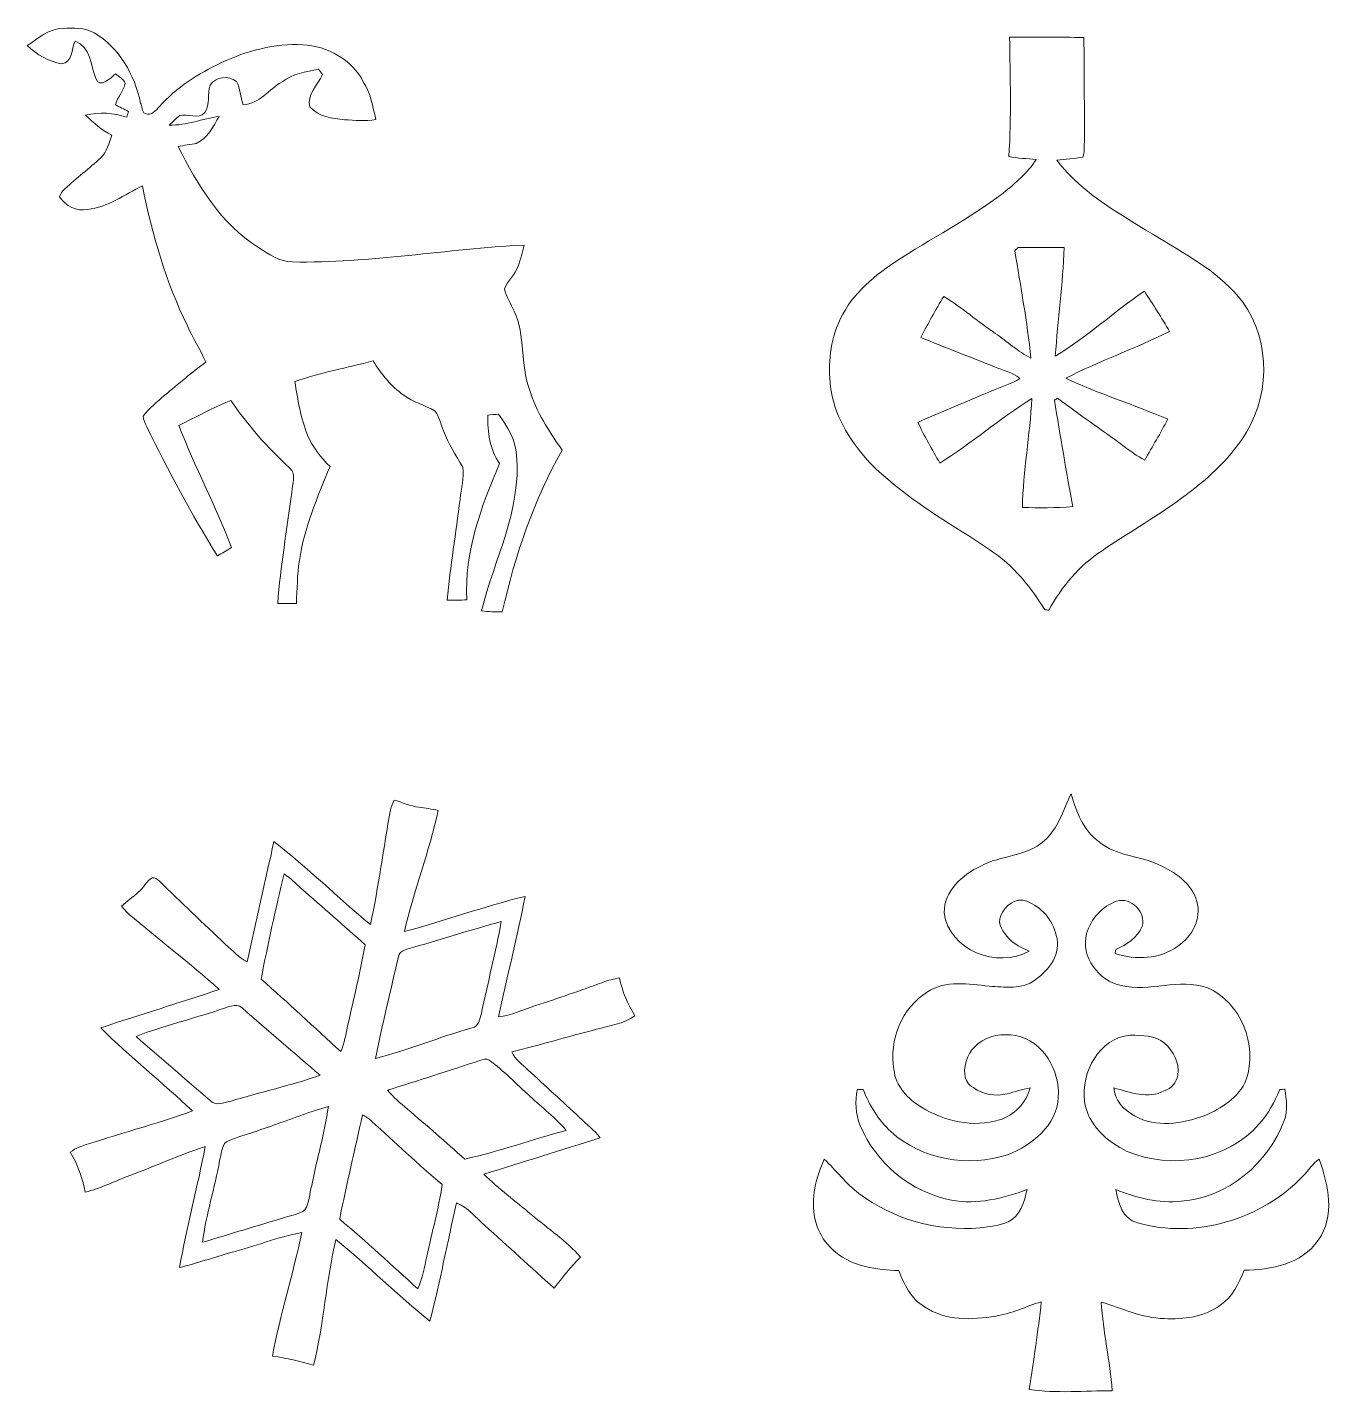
# Model space of a CAD drawing. Header units: centimetres. Extents: x -15.5 to 15.7, y -16.3 to 16.3.
import ezdxf

# ---------------------------------------------------------------- set-up
doc = ezdxf.new("R2010")
doc.units = ezdxf.units.CM
doc.header["$MEASUREMENT"] = 0
doc.layers.add('Layer 1', color=7, linetype='Continuous')

msp = doc.modelspace()

# ---------------------------------------------------------------- linework, layer by layer
at = {"layer": 'Layer 1', "color": 251, "lineweight": 9}
for points, knots in [([(-15.5105, 15.83892), (-15.2498, 16.00896), (-14.99086, 16.24708), (-14.65925, 16.24673), (-14.65925, 16.24673), (-14.41266, 16.25378), (-14.14208, 16.27319), (-13.92053, 16.14336), (-13.92053, 16.14336), (-13.31481, 15.79306), (-12.95145, 15.13689), (-12.80964, 14.46802), (-12.80964, 14.46802), (-12.7613, 14.40876), (-12.80082, 14.24895), (-12.69816, 14.22178), (-12.69816, 14.22178), (-12.56445, 14.15088), (-12.44345, 14.28881), (-12.36584, 14.37771), (-12.36584, 14.37771), (-11.96015, 14.83738), (-11.43415, 15.17499), (-10.88135, 15.43181), (-10.88135, 15.43181), (-10.27881, 15.71545), (-9.61417, 15.89078), (-8.9446, 15.85832), (-8.9446, 15.85832), (-8.35864, 15.82516), (-7.77585, 15.50942), (-7.50209, 14.97673), (-7.50209, 14.97673), (-7.32712, 14.70544), (-7.27314, 14.38477), (-7.20576, 14.07538), (-7.20576, 14.07538), (-7.45165, 14.02599), (-7.70494, 14.06127), (-7.95294, 14.06762), (-7.95294, 14.06762), (-8.24328, 14.10219), (-8.57419, 14.135), (-8.77315, 14.37595), (-8.77315, 14.37595), (-8.8617, 14.67052), (-8.57912, 14.89806), (-8.474, 15.14924), (-8.474, 15.14924), (-8.50645, 15.19228), (-8.53891, 15.23567), (-8.57066, 15.27906), (-8.57066, 15.27906), (-8.86946, 15.21697), (-9.1852, 15.16053), (-9.43814, 14.97743), (-9.43814, 14.97743), (-9.74999, 14.79611), (-9.97718, 14.45003), (-10.36559, 14.42569), (-10.36559, 14.42569), (-10.43932, 14.60596), (-10.42733, 14.81621), (-10.52822, 14.98414), (-10.52822, 14.98414), (-10.70426, 15.1323), (-11.02846, 15.09703), (-11.15264, 14.8963), (-11.15264, 14.8963), (-11.23201, 14.68921), (-11.14629, 14.4331), (-11.27929, 14.24436), (-11.27929, 14.24436), (-11.42675, 14.05951), (-11.68957, 14.23484), (-11.87865, 14.16816), (-11.87865, 14.16816), (-11.96932, 14.10184), (-12.04587, 14.01823), (-12.12772, 13.94203), (-12.12772, 13.94203), (-11.71849, 13.93074), (-11.33502, 14.0962), (-10.93533, 14.14982), (-10.93533, 14.14982), (-11.08208, 13.9124), (-11.21332, 13.62065), (-11.48495, 13.50494), (-11.48495, 13.50494), (-11.59185, 13.48801), (-11.80528, 13.45343), (-11.91217, 13.43615), (-11.91217, 13.43615), (-11.46097, 12.51258), (-10.89299, 11.58583), (-10.00399, 11.02668), (-10.00399, 11.02668), (-9.75599, 10.87145), (-9.49811, 10.67778), (-9.1919, 10.6806), (-9.1919, 10.6806), (-7.34264, 10.64568), (-5.51349, 10.99246), (-3.67163, 11.08277), (-3.67163, 11.08277), (-3.70691, 10.91273), (-3.75559, 10.74586), (-3.80992, 10.58076), (-3.80992, 10.58076), (-3.88295, 10.37968), (-4.0618, 10.2368), (-4.13906, 10.0389), (-4.13906, 10.0389), (-4.09779, 9.8484), (-3.97961, 9.68365), (-3.90764, 9.50409), (-3.90764, 9.50409), (-3.63353, 8.91918), (-3.76159, 8.2436), (-3.54393, 7.64283), (-3.54393, 7.64283), (-3.38482, 7.11084), (-3.07544, 6.64341), (-2.76111, 6.19186), (-2.76111, 6.19186), (-3.44303, 4.99522), (-3.88683, 3.67831), (-4.18951, 2.33951), (-4.18951, 2.33951), (-4.35496, 2.33175), (-4.52077, 2.34128), (-4.68446, 2.36456), (-4.68446, 2.36456), (-4.37966, 3.59187), (-3.73055, 4.77509), (-3.84943, 6.07438), (-3.84943, 6.07438), (-3.86989, 6.44268), (-4.06921, 6.76124), (-4.28017, 7.05087), (-4.28017, 7.05087), (-4.34297, 7.04523), (-4.46926, 7.03358), (-4.53206, 7.02759), (-4.53206, 7.02759), (-4.54934, 6.62683), (-4.4862, 6.20808), (-4.25336, 5.87224), (-4.25336, 5.87224), (-4.69927, 4.84671), (-5.09685, 3.76262), (-5.03406, 2.62491), (-5.03406, 2.62491), (-5.19034, 2.6168), (-5.34662, 2.60727), (-5.5029, 2.61997), (-5.5029, 2.61997), (-5.42917, 3.42466), (-5.29265, 4.22264), (-5.19493, 5.02486), (-5.19493, 5.02486), (-5.16812, 5.2785), (-5.10109, 5.53357), (-5.12896, 5.78828), (-5.12896, 5.78828), (-5.29406, 6.0705), (-5.47927, 6.34531), (-5.58898, 6.65611), (-5.58898, 6.65611), (-5.65918, 6.81063), (-5.68846, 6.98737), (-5.78971, 7.12566), (-5.78971, 7.12566), (-6.03383, 7.2643), (-6.315, 7.33521), (-6.54007, 7.50772), (-6.54007, 7.50772), (-6.84593, 7.71198), (-7.07312, 8.01148), (-7.26609, 8.3198), (-7.26609, 8.3198), (-7.88803, 8.15858), (-8.52409, 8.04253), (-9.13122, 7.82839), (-9.13122, 7.82839), (-9.06807, 7.39624), (-8.99258, 6.96232), (-8.83312, 6.55345), (-8.83312, 6.55345), (-8.71741, 6.26312), (-8.5128, 6.02146), (-8.29584, 5.80098), (-8.29584, 5.80098), (-8.59429, 5.07389), (-8.91567, 4.34541), (-9.02609, 3.56048), (-9.02609, 3.56048), (-9.0783, 3.22181), (-9.07972, 2.87891), (-9.09735, 2.53707), (-9.09735, 2.53707), (-9.24517, 2.53672), (-9.39263, 2.53495), (-9.54044, 2.5353), (-9.54044, 2.5353), (-9.47941, 3.42431), (-9.31749, 4.30343), (-9.20777, 5.18749), (-9.20777, 5.18749), (-9.20495, 5.37659), (-9.08289, 5.62635), (-9.26245, 5.76993), (-9.26245, 5.76993), (-9.78598, 6.25148), (-10.25482, 6.79158), (-10.66087, 7.37543), (-10.66087, 7.37543), (-11.08843, 7.21174), (-11.48637, 6.98243), (-11.897, 6.7817), (-11.897, 6.7817), (-11.52059, 5.79498), (-11.01682, 4.85941), (-10.6457, 3.87057), (-10.6457, 3.87057), (-10.75717, 3.80495), (-10.86654, 3.73581), (-10.97942, 3.67231), (-10.97942, 3.67231), (-11.60031, 4.66433), (-12.14641, 5.70114), (-12.66253, 6.75101), (-12.66253, 6.75101), (-12.70063, 6.83144), (-12.74261, 6.91258), (-12.75284, 7.00219), (-12.75284, 7.00219), (-12.60679, 7.19657), (-12.41594, 7.34967), (-12.23179, 7.5056), (-12.23179, 7.5056), (-11.91146, 7.7723), (-11.59326, 8.04182), (-11.25918, 8.29123), (-11.25918, 8.29123), (-11.38724, 8.58862), (-11.56045, 8.86414), (-11.69556, 9.15836), (-11.69556, 9.15836), (-12.21027, 10.21211), (-12.53729, 11.34523), (-12.7666, 12.49211), (-12.7666, 12.49211), (-13.19557, 12.29103), (-13.59069, 11.98059), (-14.07575, 11.93049), (-14.07575, 11.93049), (-14.33469, 11.87722), (-14.59822, 12.01975), (-14.74145, 12.23212), (-14.74145, 12.23212), (-14.72522, 12.31114), (-14.67054, 12.37323), (-14.61339, 12.42685), (-14.61339, 12.42685), (-14.33928, 12.68367), (-14.03342, 12.90451), (-13.76178, 13.16451), (-13.76178, 13.16451), (-13.61185, 13.30668), (-13.56493, 13.51482), (-13.49261, 13.70038), (-13.49261, 13.70038), (-13.72968, 13.82138), (-13.9357, 13.99283), (-14.12162, 14.18157), (-14.12162, 14.18157), (-13.796, 14.25741), (-13.45592, 14.23801), (-13.14019, 14.13006), (-13.14019, 14.13006), (-13.12678, 14.17557), (-13.11338, 14.22108), (-13.10032, 14.26659), (-13.10032, 14.26659), (-13.20439, 14.32056), (-13.30882, 14.37454), (-13.41289, 14.42886), (-13.41289, 14.42886), (-13.35715, 14.60913), (-13.21674, 14.75589), (-13.17899, 14.94075), (-13.17899, 14.94075), (-13.22027, 15.0434), (-13.3254, 15.09773), (-13.4083, 15.163), (-13.4083, 15.163), (-13.52119, 15.06986), (-13.78189, 14.80316), (-13.88067, 15.05011), (-13.88067, 15.05011), (-13.99426, 15.3535), (-14.00308, 15.82234), (-14.37032, 15.94334), (-14.37032, 15.94334), (-14.46593, 15.76836), (-14.42818, 15.42229), (-14.69559, 15.40288), (-14.69559, 15.40288), (-15.00109, 15.46039), (-15.29037, 15.61878), (-15.5105, 15.83892)], [0, 0, 0, 0, 0.01265823, 0.01265823, 0.01265823, 0.01265823, 0.02531646, 0.02531646, 0.02531646, 0.02531646, 0.03797468, 0.03797468, 0.03797468, 0.03797468, 0.05063291, 0.05063291, 0.05063291, 0.05063291, 0.06329114, 0.06329114, 0.06329114, 0.06329114, 0.07594937, 0.07594937, 0.07594937, 0.07594937, 0.08860759, 0.08860759, 0.08860759, 0.08860759, 0.10126582, 0.10126582, 0.10126582, 0.10126582, 0.11392405, 0.11392405, 0.11392405, 0.11392405, 0.12658228, 0.12658228, 0.12658228, 0.12658228, 0.13924051, 0.13924051, 0.13924051, 0.13924051, 0.15189873, 0.15189873, 0.15189873, 0.15189873, 0.16455696, 0.16455696, 0.16455696, 0.16455696, 0.17721519, 0.17721519, 0.17721519, 0.17721519, 0.18987342, 0.18987342, 0.18987342, 0.18987342, 0.20253165, 0.20253165, 0.20253165, 0.20253165, 0.21518987, 0.21518987, 0.21518987, 0.21518987, 0.2278481, 0.2278481, 0.2278481, 0.2278481, 0.24050633, 0.24050633, 0.24050633, 0.24050633, 0.25316456, 0.25316456, 0.25316456, 0.25316456, 0.26582278, 0.26582278, 0.26582278, 0.26582278, 0.27848101, 0.27848101, 0.27848101, 0.27848101, 0.29113924, 0.29113924, 0.29113924, 0.29113924, 0.30379747, 0.30379747, 0.30379747, 0.30379747, 0.3164557, 0.3164557, 0.3164557, 0.3164557, 0.32911392, 0.32911392, 0.32911392, 0.32911392, 0.34177215, 0.34177215, 0.34177215, 0.34177215, 0.35443038, 0.35443038, 0.35443038, 0.35443038, 0.36708861, 0.36708861, 0.36708861, 0.36708861, 0.37974684, 0.37974684, 0.37974684, 0.37974684, 0.39240506, 0.39240506, 0.39240506, 0.39240506, 0.40506329, 0.40506329, 0.40506329, 0.40506329, 0.41772152, 0.41772152, 0.41772152, 0.41772152, 0.43037975, 0.43037975, 0.43037975, 0.43037975, 0.44303797, 0.44303797, 0.44303797, 0.44303797, 0.4556962, 0.4556962, 0.4556962, 0.4556962, 0.46835443, 0.46835443, 0.46835443, 0.46835443, 0.48101266, 0.48101266, 0.48101266, 0.48101266, 0.49367089, 0.49367089, 0.49367089, 0.49367089, 0.50632911, 0.50632911, 0.50632911, 0.50632911, 0.51898734, 0.51898734, 0.51898734, 0.51898734, 0.53164557, 0.53164557, 0.53164557, 0.53164557, 0.5443038, 0.5443038, 0.5443038, 0.5443038, 0.55696203, 0.55696203, 0.55696203, 0.55696203, 0.56962025, 0.56962025, 0.56962025, 0.56962025, 0.58227848, 0.58227848, 0.58227848, 0.58227848, 0.59493671, 0.59493671, 0.59493671, 0.59493671, 0.60759494, 0.60759494, 0.60759494, 0.60759494, 0.62025316, 0.62025316, 0.62025316, 0.62025316, 0.63291139, 0.63291139, 0.63291139, 0.63291139, 0.64556962, 0.64556962, 0.64556962, 0.64556962, 0.65822785, 0.65822785, 0.65822785, 0.65822785, 0.67088608, 0.67088608, 0.67088608, 0.67088608, 0.6835443, 0.6835443, 0.6835443, 0.6835443, 0.69620253, 0.69620253, 0.69620253, 0.69620253, 0.70886076, 0.70886076, 0.70886076, 0.70886076, 0.72151899, 0.72151899, 0.72151899, 0.72151899, 0.73417722, 0.73417722, 0.73417722, 0.73417722, 0.74683544, 0.74683544, 0.74683544, 0.74683544, 0.75949367, 0.75949367, 0.75949367, 0.75949367, 0.7721519, 0.7721519, 0.7721519, 0.7721519, 0.78481013, 0.78481013, 0.78481013, 0.78481013, 0.79746835, 0.79746835, 0.79746835, 0.79746835, 0.81012658, 0.81012658, 0.81012658, 0.81012658, 0.82278481, 0.82278481, 0.82278481, 0.82278481, 0.83544304, 0.83544304, 0.83544304, 0.83544304, 0.84810127, 0.84810127, 0.84810127, 0.84810127, 0.86075949, 0.86075949, 0.86075949, 0.86075949, 0.87341772, 0.87341772, 0.87341772, 0.87341772, 0.88607595, 0.88607595, 0.88607595, 0.88607595, 0.89873418, 0.89873418, 0.89873418, 0.89873418, 0.91139241, 0.91139241, 0.91139241, 0.91139241, 0.92405063, 0.92405063, 0.92405063, 0.92405063, 0.93670886, 0.93670886, 0.93670886, 0.93670886, 0.94936709, 0.94936709, 0.94936709, 0.94936709, 0.96202532, 0.96202532, 0.96202532, 0.96202532, 0.97468354, 0.97468354, 0.97468354, 0.97468354, 1, 1, 1, 1]), ([(7.90301, 16.03506), (8.49215, 16.03718), (9.08128, 16.04494), (9.67042, 16.02942), (9.67042, 16.02942), (9.68983, 15.19721), (9.6803, 14.36431), (9.6863, 13.53175), (9.6863, 13.53175), (9.6743, 13.4178), (9.70006, 13.28975), (9.64714, 13.1818), (9.64714, 13.1818), (9.44323, 13.13876), (9.23368, 13.131), (9.02837, 13.10348), (9.02837, 13.10348), (9.66513, 12.2741), (10.60846, 11.77809), (11.48123, 11.24011), (11.48123, 11.24011), (12.18855, 10.80795), (12.94985, 10.4005), (13.45785, 9.72422), (13.45785, 9.72422), (14.15352, 8.76889), (14.11119, 7.3853), (13.42715, 6.43527), (13.42715, 6.43527), (12.60306, 5.24711), (11.26886, 4.592), (10.1054, 3.79472), (10.1054, 3.79472), (9.56459, 3.44618), (9.14584, 2.93747), (8.83434, 2.37973), (8.83434, 2.37973), (8.81035, 2.38255), (8.76237, 2.38855), (8.73838, 2.39137), (8.73838, 2.39137), (8.52954, 2.72722), (8.29882, 3.05177), (8.01801, 3.33152), (8.01801, 3.33152), (7.70721, 3.66737), (7.30575, 3.89703), (6.92793, 4.14715), (6.92793, 4.14715), (6.10843, 4.66009), (5.2854, 5.18714), (4.5943, 5.86977), (4.5943, 5.86977), (4.14698, 6.36119), (3.75575, 6.93692), (3.6478, 7.60614), (3.6478, 7.60614), (3.57513, 8.14025), (3.59735, 8.70081), (3.81678, 9.20034), (3.81678, 9.20034), (4.06972, 9.83923), (4.60912, 10.30277), (5.1658, 10.67531), (5.1658, 10.67531), (6.02058, 11.23517), (6.93781, 11.69942), (7.75096, 12.32313), (7.75096, 12.32313), (8.042, 12.55844), (8.33057, 12.80538), (8.53695, 13.12147), (8.53695, 13.12147), (8.31893, 13.14228), (8.10091, 13.15287), (7.88572, 13.18991), (7.88572, 13.18991), (7.94605, 14.13712), (7.91465, 15.0868), (7.90301, 16.03506), (7.90301, 16.03506), (7.90301, 16.03506), (7.90301, 16.03506), (7.90301, 16.03506)], [0, 0, 0, 0, 0.04545455, 0.04545455, 0.04545455, 0.04545455, 0.09090909, 0.09090909, 0.09090909, 0.09090909, 0.13636364, 0.13636364, 0.13636364, 0.13636364, 0.18181818, 0.18181818, 0.18181818, 0.18181818, 0.22727273, 0.22727273, 0.22727273, 0.22727273, 0.27272727, 0.27272727, 0.27272727, 0.27272727, 0.31818182, 0.31818182, 0.31818182, 0.31818182, 0.36363636, 0.36363636, 0.36363636, 0.36363636, 0.40909091, 0.40909091, 0.40909091, 0.40909091, 0.45454545, 0.45454545, 0.45454545, 0.45454545, 0.5, 0.5, 0.5, 0.5, 0.54545455, 0.54545455, 0.54545455, 0.54545455, 0.59090909, 0.59090909, 0.59090909, 0.59090909, 0.63636364, 0.63636364, 0.63636364, 0.63636364, 0.68181818, 0.68181818, 0.68181818, 0.68181818, 0.72727273, 0.72727273, 0.72727273, 0.72727273, 0.77272727, 0.77272727, 0.77272727, 0.77272727, 0.81818182, 0.81818182, 0.81818182, 0.81818182, 0.86363636, 0.86363636, 0.86363636, 0.86363636, 0.90909091, 0.90909091, 0.90909091, 0.90909091, 1, 1, 1, 1]), ([(8.10338, 11.0235), (8.07693, 10.9981), (8.05047, 10.9727), (8.02471, 10.94765), (8.02471, 10.94765), (8.16971, 10.09746), (8.31823, 9.24621), (8.40995, 8.38859), (8.40995, 8.38859), (8.10091, 8.54383), (7.84515, 8.78266), (7.56187, 8.97739), (7.56187, 8.97739), (7.14665, 9.26208), (6.76177, 9.59087), (6.33456, 9.85757), (6.33456, 9.85757), (6.137, 9.54042), (5.95708, 9.21268), (5.78881, 8.87932), (5.78881, 8.87932), (6.36842, 8.6359), (6.95827, 8.41753), (7.54106, 8.18188), (7.54106, 8.18188), (7.74496, 8.0965), (7.97356, 8.05064), (8.14536, 7.90318), (8.14536, 7.90318), (7.95345, 7.77371), (7.72697, 7.71268), (7.51671, 7.62025), (7.51671, 7.62025), (6.91699, 7.36414), (6.31021, 7.1246), (5.71578, 6.85649), (5.71578, 6.85649), (5.87101, 6.52241), (6.05798, 6.20491), (6.23966, 5.88459), (6.23966, 5.88459), (6.99707, 6.35837), (7.67758, 6.94962), (8.43464, 7.42587), (8.43464, 7.42587), (8.38525, 6.55733), (8.22721, 5.69726), (8.20675, 4.82695), (8.20675, 4.82695), (8.60645, 4.81601), (9.0072, 4.81742), (9.40655, 4.84635), (9.40655, 4.84635), (9.25661, 5.69268), (9.10668, 6.53934), (8.97086, 7.38813), (8.97086, 7.38813), (8.98991, 7.39941), (9.02766, 7.42164), (9.04636, 7.43293), (9.04636, 7.43293), (9.55401, 7.0417), (10.08811, 6.68716), (10.60176, 6.30369), (10.60176, 6.30369), (10.77038, 6.18057), (10.93936, 6.05604), (11.12351, 5.95585), (11.12351, 5.95585), (11.30625, 6.28076), (11.50346, 6.59826), (11.67067, 6.93198), (11.67067, 6.93198), (10.86669, 7.27347), (10.03131, 7.53947), (9.23933, 7.90847), (9.23933, 7.90847), (10.04648, 8.31769), (10.90373, 8.62003), (11.71406, 9.02149), (11.71406, 9.02149), (11.52745, 9.35098), (11.3186, 9.66742), (11.11399, 9.98598), (11.11399, 9.98598), (10.39009, 9.49245), (9.7431, 8.88531), (8.99097, 8.43446), (8.99097, 8.43446), (9.05341, 9.29911), (9.17442, 10.16025), (9.2037, 11.02703), (9.2037, 11.02703), (8.83681, 11.02844), (8.46992, 11.02773), (8.10338, 11.0235)], [0, 0, 0, 0, 0.04, 0.04, 0.04, 0.04, 0.08, 0.08, 0.08, 0.08, 0.12, 0.12, 0.12, 0.12, 0.16, 0.16, 0.16, 0.16, 0.2, 0.2, 0.2, 0.2, 0.24, 0.24, 0.24, 0.24, 0.28, 0.28, 0.28, 0.28, 0.32, 0.32, 0.32, 0.32, 0.36, 0.36, 0.36, 0.36, 0.4, 0.4, 0.4, 0.4, 0.44, 0.44, 0.44, 0.44, 0.48, 0.48, 0.48, 0.48, 0.52, 0.52, 0.52, 0.52, 0.56, 0.56, 0.56, 0.56, 0.6, 0.6, 0.6, 0.6, 0.64, 0.64, 0.64, 0.64, 0.68, 0.68, 0.68, 0.68, 0.72, 0.72, 0.72, 0.72, 0.76, 0.76, 0.76, 0.76, 0.8, 0.8, 0.8, 0.8, 0.84, 0.84, 0.84, 0.84, 0.88, 0.88, 0.88, 0.88, 0.92, 0.92, 0.92, 0.92, 1, 1, 1, 1]), ([(-6.76796, -2.14711), (-6.57217, -2.2025), (-6.3852, -2.29175), (-6.18235, -2.31998), (-6.18235, -2.31998), (-6.02748, -2.34079), (-5.8712, -2.35843), (-5.71951, -2.399), (-5.71951, -2.399), (-5.93153, -3.37478), (-6.29842, -4.3107), (-6.52102, -5.28437), (-6.52102, -5.28437), (-5.55652, -5.02472), (-4.61531, -4.68147), (-3.64447, -4.44476), (-3.64447, -4.44476), (-3.83638, -5.40608), (-4.07098, -6.35822), (-4.28335, -7.31531), (-4.28335, -7.31531), (-3.9729, -7.28109), (-3.68998, -7.14209), (-3.39505, -7.04967), (-3.39505, -7.04967), (-2.85919, -6.87116), (-2.32473, -6.68842), (-1.7945, -6.49404), (-1.7945, -6.49404), (-1.66503, -6.44571), (-1.53098, -6.41326), (-1.39586, -6.38433), (-1.39586, -6.38433), (-1.33377, -6.70994), (-1.19866, -7.01016), (-1.02756, -7.29238), (-1.02756, -7.29238), (-1.29885, -7.4857), (-1.63505, -7.52662), (-1.94796, -7.61341), (-1.94796, -7.61341), (-2.62177, -7.78733), (-3.28816, -7.98841), (-3.96514, -8.14998), (-3.96514, -8.14998), (-3.8773, -8.32672), (-3.71961, -8.45055), (-3.57779, -8.58213), (-3.57779, -8.58213), (-3.16187, -8.95361), (-2.76147, -9.34166), (-2.34625, -9.7142), (-2.34625, -9.7142), (-2.1815, -9.87224), (-2.00088, -10.01723), (-1.85871, -10.1975), (-1.85871, -10.1975), (-2.77981, -10.4956), (-3.70585, -10.77994), (-4.63013, -11.06816), (-4.63013, -11.06816), (-4.27488, -11.41353), (-3.87413, -11.70739), (-3.49842, -12.02948), (-3.49842, -12.02948), (-3.10049, -12.36215), (-2.66657, -12.65672), (-2.32226, -13.0483), (-2.32226, -13.0483), (-2.56003, -13.26914), (-2.75335, -13.53055), (-2.95408, -13.7842), (-2.95408, -13.7842), (-3.51006, -13.29242), (-4.04981, -12.78266), (-4.60438, -12.28912), (-4.60438, -12.28912), (-4.82451, -12.10356), (-5.01007, -11.86367), (-5.27995, -11.74655), (-5.27995, -11.74655), (-5.49479, -12.68635), (-5.67259, -13.63568), (-5.91459, -14.56913), (-5.91459, -14.56913), (-6.68577, -13.94824), (-7.39309, -13.25185), (-8.15544, -12.62073), (-8.15544, -12.62073), (-8.38545, -13.61028), (-8.44154, -14.63439), (-8.68813, -15.62076), (-8.68813, -15.62076), (-9.00845, -15.52339), (-9.33477, -15.45178), (-9.66603, -15.40521), (-9.66603, -15.40521), (-9.48859, -14.41038), (-9.17073, -13.44588), (-8.97, -12.45563), (-8.97, -12.45563), (-9.54715, -12.56923), (-10.09501, -12.78866), (-10.66228, -12.93788), (-10.66228, -12.93788), (-11.07044, -13.05183), (-11.4712, -13.19329), (-11.88324, -13.29278), (-11.88324, -13.29278), (-11.7132, -12.32369), (-11.45215, -11.37225), (-11.26941, -10.40529), (-11.26941, -10.40529), (-11.87865, -10.60708), (-12.46497, -10.87378), (-13.06575, -11.09991), (-13.06575, -11.09991), (-13.42312, -11.22656), (-13.76072, -11.40894), (-14.13114, -11.49714), (-14.13114, -11.49714), (-14.19605, -11.16059), (-14.30859, -10.83533), (-14.48815, -10.54181), (-14.48815, -10.54181), (-14.42042, -10.4956), (-14.35198, -10.44939), (-14.27543, -10.41975), (-14.27543, -10.41975), (-13.38114, -10.11319), (-12.46109, -9.88459), (-11.57385, -9.55933), (-11.57385, -9.55933), (-12.28929, -8.88623), (-13.05975, -8.27204), (-13.75825, -7.58095), (-13.75825, -7.58095), (-12.82339, -7.25745), (-11.8716, -6.98546), (-10.93674, -6.66196), (-10.93674, -6.66196), (-11.63312, -6.0379), (-12.37642, -5.46816), (-13.0915, -4.86562), (-13.0915, -4.86562), (-13.155, -4.80882), (-13.21074, -4.74462), (-13.26648, -4.68041), (-13.26648, -4.68041), (-13.13737, -4.56435), (-12.99731, -4.46063), (-12.86643, -4.34704), (-12.86643, -4.34704), (-12.74755, -4.2405), (-12.67064, -4.09092), (-12.538, -4.00026), (-12.538, -4.00026), (-12.47273, -3.99179), (-12.41558, -4.03095), (-12.37078, -4.07434), (-12.37078, -4.07434), (-11.8522, -4.59116), (-11.31104, -5.08434), (-10.78328, -5.59199), (-10.78328, -5.59199), (-10.61712, -5.73451), (-10.4686, -5.90526), (-10.27069, -6.00615), (-10.27069, -6.00615), (-10.06326, -5.0473), (-9.8403, -4.09163), (-9.63146, -3.13278), (-9.63146, -3.13278), (-8.84159, -3.76425), (-8.11028, -4.46628), (-7.33488, -5.11539), (-7.33488, -5.11539), (-7.13238, -4.21192), (-7.02655, -3.28941), (-6.85192, -2.3803), (-6.85192, -2.3803), (-6.83393, -2.29916), (-6.79971, -2.22296), (-6.76796, -2.14711), (-6.76796, -2.14711), (-6.76796, -2.14711), (-6.76796, -2.14711), (-6.76796, -2.14711)], [0, 0, 0, 0, 0.02083333, 0.02083333, 0.02083333, 0.02083333, 0.04166667, 0.04166667, 0.04166667, 0.04166667, 0.0625, 0.0625, 0.0625, 0.0625, 0.08333333, 0.08333333, 0.08333333, 0.08333333, 0.10416667, 0.10416667, 0.10416667, 0.10416667, 0.125, 0.125, 0.125, 0.125, 0.14583333, 0.14583333, 0.14583333, 0.14583333, 0.16666667, 0.16666667, 0.16666667, 0.16666667, 0.1875, 0.1875, 0.1875, 0.1875, 0.20833333, 0.20833333, 0.20833333, 0.20833333, 0.22916667, 0.22916667, 0.22916667, 0.22916667, 0.25, 0.25, 0.25, 0.25, 0.27083333, 0.27083333, 0.27083333, 0.27083333, 0.29166667, 0.29166667, 0.29166667, 0.29166667, 0.3125, 0.3125, 0.3125, 0.3125, 0.33333333, 0.33333333, 0.33333333, 0.33333333, 0.35416667, 0.35416667, 0.35416667, 0.35416667, 0.375, 0.375, 0.375, 0.375, 0.39583333, 0.39583333, 0.39583333, 0.39583333, 0.41666667, 0.41666667, 0.41666667, 0.41666667, 0.4375, 0.4375, 0.4375, 0.4375, 0.45833333, 0.45833333, 0.45833333, 0.45833333, 0.47916667, 0.47916667, 0.47916667, 0.47916667, 0.5, 0.5, 0.5, 0.5, 0.52083333, 0.52083333, 0.52083333, 0.52083333, 0.54166667, 0.54166667, 0.54166667, 0.54166667, 0.5625, 0.5625, 0.5625, 0.5625, 0.58333333, 0.58333333, 0.58333333, 0.58333333, 0.60416667, 0.60416667, 0.60416667, 0.60416667, 0.625, 0.625, 0.625, 0.625, 0.64583333, 0.64583333, 0.64583333, 0.64583333, 0.66666667, 0.66666667, 0.66666667, 0.66666667, 0.6875, 0.6875, 0.6875, 0.6875, 0.70833333, 0.70833333, 0.70833333, 0.70833333, 0.72916667, 0.72916667, 0.72916667, 0.72916667, 0.75, 0.75, 0.75, 0.75, 0.77083333, 0.77083333, 0.77083333, 0.77083333, 0.79166667, 0.79166667, 0.79166667, 0.79166667, 0.8125, 0.8125, 0.8125, 0.8125, 0.83333333, 0.83333333, 0.83333333, 0.83333333, 0.85416667, 0.85416667, 0.85416667, 0.85416667, 0.875, 0.875, 0.875, 0.875, 0.89583333, 0.89583333, 0.89583333, 0.89583333, 0.91666667, 0.91666667, 0.91666667, 0.91666667, 0.9375, 0.9375, 0.9375, 0.9375, 0.95833333, 0.95833333, 0.95833333, 0.95833333, 1, 1, 1, 1]), ([(8.72851, -3.11937), (9.06223, -2.82833), (9.17689, -2.38312), (9.36739, -2.00106), (9.36739, -2.00106), (9.49756, -2.42616), (9.65843, -2.88054), (10.03908, -3.14759), (10.03908, -3.14759), (10.43419, -3.48344), (10.99299, -3.46827), (11.44525, -3.68276), (11.44525, -3.68276), (11.83648, -3.85773), (12.24253, -4.12796), (12.36494, -4.5647), (12.36494, -4.5647), (12.48594, -4.97145), (12.25064, -5.40784), (11.91268, -5.63185), (11.91268, -5.63185), (11.48546, -5.94653), (10.90938, -5.96241), (10.41725, -5.80754), (10.41725, -5.80754), (10.42149, -5.7839), (10.4296, -5.73592), (10.43383, -5.71229), (10.43383, -5.71229), (10.68889, -5.59728), (10.94571, -5.43112), (11.05966, -5.16548), (11.05966, -5.16548), (11.16938, -4.82858), (10.79331, -4.44864), (10.4543, -4.55906), (10.4543, -4.55906), (10.10646, -4.67547), (9.8447, -4.98345), (9.73886, -5.32882), (9.73886, -5.32882), (9.58823, -5.88515), (10.0232, -6.45982), (10.56366, -6.5713), (10.56366, -6.5713), (11.23958, -6.7297), (11.93914, -6.39421), (12.60695, -6.61646), (12.60695, -6.61646), (13.4208, -6.96147), (13.81627, -7.9937), (13.54463, -8.8132), (13.54463, -8.8132), (13.36753, -9.24218), (12.94667, -9.50218), (12.53815, -9.67716), (12.53815, -9.67716), (12.01463, -9.86448), (11.38916, -9.96361), (10.88151, -9.67786), (10.88151, -9.67786), (10.6388, -9.53781), (10.39644, -9.30568), (10.39009, -9.00688), (10.39009, -9.00688), (10.77038, -9.11941), (11.20889, -9.2831), (11.58742, -9.08131), (11.58742, -9.08131), (11.75675, -9.02734), (11.88446, -8.87776), (11.9155, -8.7042), (11.9155, -8.7042), (11.95995, -8.41527), (11.80226, -8.13199), (11.5973, -7.94078), (11.5973, -7.94078), (11.36799, -7.75593), (11.05719, -7.75734), (10.77815, -7.75205), (10.77815, -7.75205), (10.04049, -7.82154), (9.60445, -8.64069), (9.68524, -9.32438), (9.68524, -9.32438), (9.7632, -9.88212), (10.22111, -10.29558), (10.70794, -10.52382), (10.70794, -10.52382), (11.75358, -10.97079), (13.09766, -10.74219), (13.85472, -9.8666), (13.85472, -9.8666), (14.06921, -9.63024), (14.21632, -9.34061), (14.34226, -9.04956), (14.34226, -9.04956), (14.3726, -9.04709), (14.43292, -9.04286), (14.46326, -9.04039), (14.46326, -9.04039), (14.5003, -9.28804), (14.54123, -9.54839), (14.4488, -9.78969), (14.4488, -9.78969), (14.06886, -10.8124), (13.09836, -11.62449), (11.99452, -11.7081), (11.99452, -11.7081), (11.45865, -11.77865), (10.92913, -11.62061), (10.43278, -11.43611), (10.43278, -11.43611), (10.49769, -11.74726), (10.58976, -12.13919), (10.94748, -12.22598), (10.94748, -12.22598), (12.3339, -12.62109), (13.90093, -12.14978), (14.89259, -11.11684), (14.89259, -11.11684), (15.0203, -10.97926), (15.1286, -10.82263), (15.27747, -10.7055), (15.27747, -10.7055), (15.50149, -11.31651), (15.67435, -12.07569), (15.25384, -12.64225), (15.25384, -12.64225), (14.87601, -13.21234), (14.12742, -13.34675), (13.49065, -13.35663), (13.49065, -13.35663), (13.36471, -13.66989), (13.21513, -13.99868), (12.92515, -14.19271), (12.92515, -14.19271), (12.54168, -14.4707), (12.04779, -14.5342), (11.58636, -14.51021), (11.58636, -14.51021), (11.05966, -14.49539), (10.57812, -14.26785), (10.08423, -14.11581), (10.08423, -14.11581), (10.13609, -14.82454), (10.29202, -15.52057), (10.34917, -16.22894), (10.34917, -16.22894), (9.69194, -16.22718), (9.02449, -16.2995), (8.3722, -16.19684), (8.3722, -16.19684), (8.47909, -15.50293), (8.57893, -14.8076), (8.65866, -14.11016), (8.65866, -14.11016), (8.29424, -14.21917), (7.94922, -14.38991), (7.57069, -14.44953), (7.57069, -14.44953), (7.00554, -14.54619), (6.36631, -14.56736), (5.87383, -14.22869), (5.87383, -14.22869), (5.55598, -14.04243), (5.38523, -13.69635), (5.26141, -13.36333), (5.26141, -13.36333), (4.73753, -13.34675), (4.17203, -13.27514), (3.7561, -12.92553), (3.7561, -12.92553), (3.38251, -12.64119), (3.19801, -12.15401), (3.22976, -11.69258), (3.22976, -11.69258), (3.23928, -11.35073), (3.343, -11.01842), (3.48411, -10.70938), (3.48411, -10.70938), (3.76669, -10.97326), (3.9974, -11.29147), (4.30891, -11.52606), (4.30891, -11.52606), (5.12559, -12.14554), (6.1751, -12.43023), (7.19357, -12.34804), (7.19357, -12.34804), (7.42111, -12.31699), (7.65606, -12.29406), (7.86949, -12.2041), (7.86949, -12.2041), (8.15665, -12.06088), (8.25261, -11.72397), (8.31999, -11.43399), (8.31999, -11.43399), (7.74849, -11.64636), (7.1276, -11.80053), (6.51659, -11.68481), (6.51659, -11.68481), (5.55703, -11.50419), (4.71284, -10.80534), (4.34171, -9.90364), (4.34171, -9.90364), (4.22706, -9.632), (4.21789, -9.33002), (4.27433, -9.04357), (4.27433, -9.04357), (4.3202, -9.04604), (4.36606, -9.04886), (4.41262, -9.05203), (4.41262, -9.05203), (4.56185, -9.42633), (4.77493, -9.77911), (5.07443, -10.05322), (5.07443, -10.05322), (5.80786, -10.72173), (6.91805, -10.91153), (7.85115, -10.6032), (7.85115, -10.6032), (8.43076, -10.38377), (9.03719, -9.90293), (9.05976, -9.23301), (9.05976, -9.23301), (9.11409, -8.60154), (8.69852, -7.88751), (8.04941, -7.75804), (8.04941, -7.75804), (7.74038, -7.71853), (7.39324, -7.74429), (7.14877, -7.95948), (7.14877, -7.95948), (6.92899, -8.12846), (6.81257, -8.41351), (6.83197, -8.68832), (6.83197, -8.68832), (6.84679, -8.81779), (6.91593, -8.94585), (7.03976, -9.00335), (7.03976, -9.00335), (7.2673, -9.17339), (7.57069, -9.21749), (7.84409, -9.15046), (7.84409, -9.15046), (8.02577, -9.10424), (8.20498, -9.0418), (8.39125, -9.01182), (8.39125, -9.01182), (8.29565, -9.36848), (8.01272, -9.66657), (7.65853, -9.77382), (7.65853, -9.77382), (7.03588, -9.96044), (6.34338, -9.81262), (5.80186, -9.4669), (5.80186, -9.4669), (5.4766, -9.2764), (5.18027, -8.96596), (5.1457, -8.57331), (5.1457, -8.57331), (5.02469, -7.87093), (5.33267, -7.09941), (5.94438, -6.72017), (5.94438, -6.72017), (6.37971, -6.43866), (6.92758, -6.53249), (7.41265, -6.58576), (7.41265, -6.58576), (7.77742, -6.60058), (8.20428, -6.67854), (8.51508, -6.4316), (8.51508, -6.4316), (8.85198, -6.20618), (9.14478, -5.79872), (9.01249, -5.37574), (9.01249, -5.37574), (8.93841, -5.00179), (8.65795, -4.69911), (8.30976, -4.56011), (8.30976, -4.56011), (8.05646, -4.45816), (7.7746, -4.66983), (7.69028, -4.90443), (7.69028, -4.90443), (7.59962, -5.11891), (7.75837, -5.2953), (7.88184, -5.44735), (7.88184, -5.44735), (8.00955, -5.59552), (8.19863, -5.65972), (8.3655, -5.75109), (8.3655, -5.75109), (7.61867, -6.17407), (6.45485, -5.7331), (6.34443, -4.83705), (6.34443, -4.83705), (6.33315, -4.31458), (6.78153, -3.9297), (7.21509, -3.72086), (7.21509, -3.72086), (7.69698, -3.45627), (8.308, -3.50425), (8.72851, -3.11937)], [0, 0, 0, 0, 0.01298701, 0.01298701, 0.01298701, 0.01298701, 0.02597403, 0.02597403, 0.02597403, 0.02597403, 0.03896104, 0.03896104, 0.03896104, 0.03896104, 0.05194805, 0.05194805, 0.05194805, 0.05194805, 0.06493506, 0.06493506, 0.06493506, 0.06493506, 0.07792208, 0.07792208, 0.07792208, 0.07792208, 0.09090909, 0.09090909, 0.09090909, 0.09090909, 0.1038961, 0.1038961, 0.1038961, 0.1038961, 0.11688312, 0.11688312, 0.11688312, 0.11688312, 0.12987013, 0.12987013, 0.12987013, 0.12987013, 0.14285714, 0.14285714, 0.14285714, 0.14285714, 0.15584416, 0.15584416, 0.15584416, 0.15584416, 0.16883117, 0.16883117, 0.16883117, 0.16883117, 0.18181818, 0.18181818, 0.18181818, 0.18181818, 0.19480519, 0.19480519, 0.19480519, 0.19480519, 0.20779221, 0.20779221, 0.20779221, 0.20779221, 0.22077922, 0.22077922, 0.22077922, 0.22077922, 0.23376623, 0.23376623, 0.23376623, 0.23376623, 0.24675325, 0.24675325, 0.24675325, 0.24675325, 0.25974026, 0.25974026, 0.25974026, 0.25974026, 0.27272727, 0.27272727, 0.27272727, 0.27272727, 0.28571429, 0.28571429, 0.28571429, 0.28571429, 0.2987013, 0.2987013, 0.2987013, 0.2987013, 0.31168831, 0.31168831, 0.31168831, 0.31168831, 0.32467532, 0.32467532, 0.32467532, 0.32467532, 0.33766234, 0.33766234, 0.33766234, 0.33766234, 0.35064935, 0.35064935, 0.35064935, 0.35064935, 0.36363636, 0.36363636, 0.36363636, 0.36363636, 0.37662338, 0.37662338, 0.37662338, 0.37662338, 0.38961039, 0.38961039, 0.38961039, 0.38961039, 0.4025974, 0.4025974, 0.4025974, 0.4025974, 0.41558442, 0.41558442, 0.41558442, 0.41558442, 0.42857143, 0.42857143, 0.42857143, 0.42857143, 0.44155844, 0.44155844, 0.44155844, 0.44155844, 0.45454545, 0.45454545, 0.45454545, 0.45454545, 0.46753247, 0.46753247, 0.46753247, 0.46753247, 0.48051948, 0.48051948, 0.48051948, 0.48051948, 0.49350649, 0.49350649, 0.49350649, 0.49350649, 0.50649351, 0.50649351, 0.50649351, 0.50649351, 0.51948052, 0.51948052, 0.51948052, 0.51948052, 0.53246753, 0.53246753, 0.53246753, 0.53246753, 0.54545455, 0.54545455, 0.54545455, 0.54545455, 0.55844156, 0.55844156, 0.55844156, 0.55844156, 0.57142857, 0.57142857, 0.57142857, 0.57142857, 0.58441558, 0.58441558, 0.58441558, 0.58441558, 0.5974026, 0.5974026, 0.5974026, 0.5974026, 0.61038961, 0.61038961, 0.61038961, 0.61038961, 0.62337662, 0.62337662, 0.62337662, 0.62337662, 0.63636364, 0.63636364, 0.63636364, 0.63636364, 0.64935065, 0.64935065, 0.64935065, 0.64935065, 0.66233766, 0.66233766, 0.66233766, 0.66233766, 0.67532468, 0.67532468, 0.67532468, 0.67532468, 0.68831169, 0.68831169, 0.68831169, 0.68831169, 0.7012987, 0.7012987, 0.7012987, 0.7012987, 0.71428571, 0.71428571, 0.71428571, 0.71428571, 0.72727273, 0.72727273, 0.72727273, 0.72727273, 0.74025974, 0.74025974, 0.74025974, 0.74025974, 0.75324675, 0.75324675, 0.75324675, 0.75324675, 0.76623377, 0.76623377, 0.76623377, 0.76623377, 0.77922078, 0.77922078, 0.77922078, 0.77922078, 0.79220779, 0.79220779, 0.79220779, 0.79220779, 0.80519481, 0.80519481, 0.80519481, 0.80519481, 0.81818182, 0.81818182, 0.81818182, 0.81818182, 0.83116883, 0.83116883, 0.83116883, 0.83116883, 0.84415584, 0.84415584, 0.84415584, 0.84415584, 0.85714286, 0.85714286, 0.85714286, 0.85714286, 0.87012987, 0.87012987, 0.87012987, 0.87012987, 0.88311688, 0.88311688, 0.88311688, 0.88311688, 0.8961039, 0.8961039, 0.8961039, 0.8961039, 0.90909091, 0.90909091, 0.90909091, 0.90909091, 0.92207792, 0.92207792, 0.92207792, 0.92207792, 0.93506494, 0.93506494, 0.93506494, 0.93506494, 0.94805195, 0.94805195, 0.94805195, 0.94805195, 0.96103896, 0.96103896, 0.96103896, 0.96103896, 0.97402597, 0.97402597, 0.97402597, 0.97402597, 1, 1, 1, 1]), ([(-9.39263, -3.90783), (-9.58807, -4.74215), (-9.77786, -5.57929), (-9.93979, -6.42066), (-9.93979, -6.42066), (-9.2868, -6.97558), (-8.67226, -7.57425), (-8.03444, -8.1461), (-8.03444, -8.1461), (-7.95894, -7.93937), (-7.9159, -7.72241), (-7.86792, -7.50828), (-7.86792, -7.50828), (-7.73422, -6.87151), (-7.56524, -6.24145), (-7.46082, -5.59869), (-7.46082, -5.59869), (-7.96317, -5.14361), (-8.47611, -4.70017), (-8.98588, -4.25284), (-8.98588, -4.25284), (-9.11746, -4.13325), (-9.24482, -4.00766), (-9.39263, -3.90783), (-9.39263, -3.90783), (-9.39263, -3.90783), (-9.39263, -3.90783), (-9.39263, -3.90783)], [0, 0, 0, 0, 0.125, 0.125, 0.125, 0.125, 0.25, 0.25, 0.25, 0.25, 0.375, 0.375, 0.375, 0.375, 0.5, 0.5, 0.5, 0.5, 0.625, 0.625, 0.625, 0.625, 0.75, 0.75, 0.75, 0.75, 1, 1, 1, 1]), ([(-6.30089, -5.65373), (-6.42859, -5.70065), (-6.6332, -5.71828), (-6.66636, -5.88444), (-6.66636, -5.88444), (-6.85439, -6.69019), (-7.04278, -7.49699), (-7.21493, -8.30661), (-7.21493, -8.30661), (-6.43318, -8.10659), (-5.68388, -7.79861), (-4.90847, -7.57813), (-4.90847, -7.57813), (-4.74866, -7.5432), (-4.72009, -7.36611), (-4.68869, -7.23241), (-4.68869, -7.23241), (-4.53664, -6.5018), (-4.34544, -5.77931), (-4.21279, -5.04483), (-4.21279, -5.04483), (-4.91306, -5.23216), (-5.60133, -5.46252), (-6.30089, -5.65373), (-6.30089, -5.65373), (-6.30089, -5.65373), (-6.30089, -5.65373), (-6.30089, -5.65373)], [0, 0, 0, 0, 0.125, 0.125, 0.125, 0.125, 0.25, 0.25, 0.25, 0.25, 0.375, 0.375, 0.375, 0.375, 0.5, 0.5, 0.5, 0.5, 0.625, 0.625, 0.625, 0.625, 0.75, 0.75, 0.75, 0.75, 1, 1, 1, 1]), ([(-10.92086, -7.14245), (-11.58197, -7.37422), (-12.26953, -7.52415), (-12.92005, -7.78486), (-12.92005, -7.78486), (-12.32809, -8.29039), (-11.74672, -8.80862), (-11.15193, -9.31097), (-11.15193, -9.31097), (-11.02564, -9.45208), (-10.82879, -9.36107), (-10.67286, -9.33108), (-10.67286, -9.33108), (-9.96272, -9.11024), (-9.23353, -8.95361), (-8.53044, -8.70913), (-8.53044, -8.70913), (-9.1538, -8.17714), (-9.77363, -7.64163), (-10.3924, -7.1047), (-10.3924, -7.1047), (-10.5448, -6.96253), (-10.75717, -7.11564), (-10.92086, -7.14245), (-10.92086, -7.14245), (-10.92086, -7.14245), (-10.92086, -7.14245), (-10.92086, -7.14245)], [0, 0, 0, 0, 0.125, 0.125, 0.125, 0.125, 0.25, 0.25, 0.25, 0.25, 0.375, 0.375, 0.375, 0.375, 0.5, 0.5, 0.5, 0.5, 0.625, 0.625, 0.625, 0.625, 0.75, 0.75, 0.75, 0.75, 1, 1, 1, 1]), ([(-4.72538, -8.35636), (-5.45634, -8.60083), (-6.19258, -8.83084), (-6.92742, -9.06509), (-6.92742, -9.06509), (-6.78737, -9.23336), (-6.61592, -9.372), (-6.45223, -9.51664), (-6.45223, -9.51664), (-5.98868, -9.9047), (-5.5343, -10.30334), (-5.08521, -10.70797), (-5.08521, -10.70797), (-4.26642, -10.5277), (-3.47619, -10.24089), (-2.66763, -10.02182), (-2.66763, -10.02182), (-2.92233, -9.71737), (-3.24583, -9.4796), (-3.53123, -9.20584), (-3.53123, -9.20584), (-3.86107, -8.92503), (-4.15176, -8.5973), (-4.50525, -8.34577), (-4.50525, -8.34577), (-4.57122, -8.29744), (-4.65482, -8.3426), (-4.72538, -8.35636), (-4.72538, -8.35636), (-4.72538, -8.35636), (-4.72538, -8.35636), (-4.72538, -8.35636)], [0, 0, 0, 0, 0.11111111, 0.11111111, 0.11111111, 0.11111111, 0.22222222, 0.22222222, 0.22222222, 0.22222222, 0.33333333, 0.33333333, 0.33333333, 0.33333333, 0.44444444, 0.44444444, 0.44444444, 0.44444444, 0.55555556, 0.55555556, 0.55555556, 0.55555556, 0.66666667, 0.66666667, 0.66666667, 0.66666667, 0.77777778, 0.77777778, 0.77777778, 0.77777778, 1, 1, 1, 1]), ([(-9.56796, -9.87365), (-9.96307, -10.02711), (-10.37759, -10.12624), (-10.76564, -10.29663), (-10.76564, -10.29663), (-10.8944, -10.39894), (-10.87712, -10.59579), (-10.92651, -10.73761), (-10.92651, -10.73761), (-11.03693, -11.39307), (-11.25389, -12.03089), (-11.33432, -12.69094), (-11.33432, -12.69094), (-10.67533, -12.49126), (-10.01564, -12.2923), (-9.35629, -12.09333), (-9.35629, -12.09333), (-9.20389, -12.03548), (-9.02433, -12.0263), (-8.89451, -11.91906), (-8.89451, -11.91906), (-8.79114, -11.74443), (-8.78515, -11.531), (-8.73152, -11.33874), (-8.73152, -11.33874), (-8.6077, -10.70833), (-8.42567, -10.0892), (-8.335, -9.45279), (-8.335, -9.45279), (-8.7534, -9.57026), (-9.15803, -9.73113), (-9.56796, -9.87365), (-9.56796, -9.87365), (-9.56796, -9.87365), (-9.56796, -9.87365), (-9.56796, -9.87365)], [0, 0, 0, 0, 0.1, 0.1, 0.1, 0.1, 0.2, 0.2, 0.2, 0.2, 0.3, 0.3, 0.3, 0.3, 0.4, 0.4, 0.4, 0.4, 0.5, 0.5, 0.5, 0.5, 0.6, 0.6, 0.6, 0.6, 0.7, 0.7, 0.7, 0.7, 0.8, 0.8, 0.8, 0.8, 1, 1, 1, 1]), ([(-7.51973, -9.64964), (-7.70635, -10.47796), (-7.90073, -11.30558), (-8.06583, -12.13849), (-8.06583, -12.13849), (-7.43365, -12.67824), (-6.81876, -13.2388), (-6.20352, -13.79795), (-6.20352, -13.79795), (-6.0871, -13.5563), (-6.05112, -13.28607), (-5.98515, -13.02854), (-5.98515, -13.02854), (-5.86732, -12.45705), (-5.70892, -11.89366), (-5.62108, -11.31687), (-5.62108, -11.31687), (-6.19611, -10.82792), (-6.74609, -10.30969), (-7.30454, -9.80204), (-7.30454, -9.80204), (-7.3698, -9.74242), (-7.44389, -9.69374), (-7.51973, -9.64964)], [0, 0, 0, 0, 0.14285714, 0.14285714, 0.14285714, 0.14285714, 0.28571429, 0.28571429, 0.28571429, 0.28571429, 0.42857143, 0.42857143, 0.42857143, 0.42857143, 0.57142857, 0.57142857, 0.57142857, 0.57142857, 0.71428571, 0.71428571, 0.71428571, 0.71428571, 1, 1, 1, 1])]:
    msp.add_open_spline(points, degree=3, knots=knots, dxfattribs=at)

doc.saveas('drawing.dxf')
